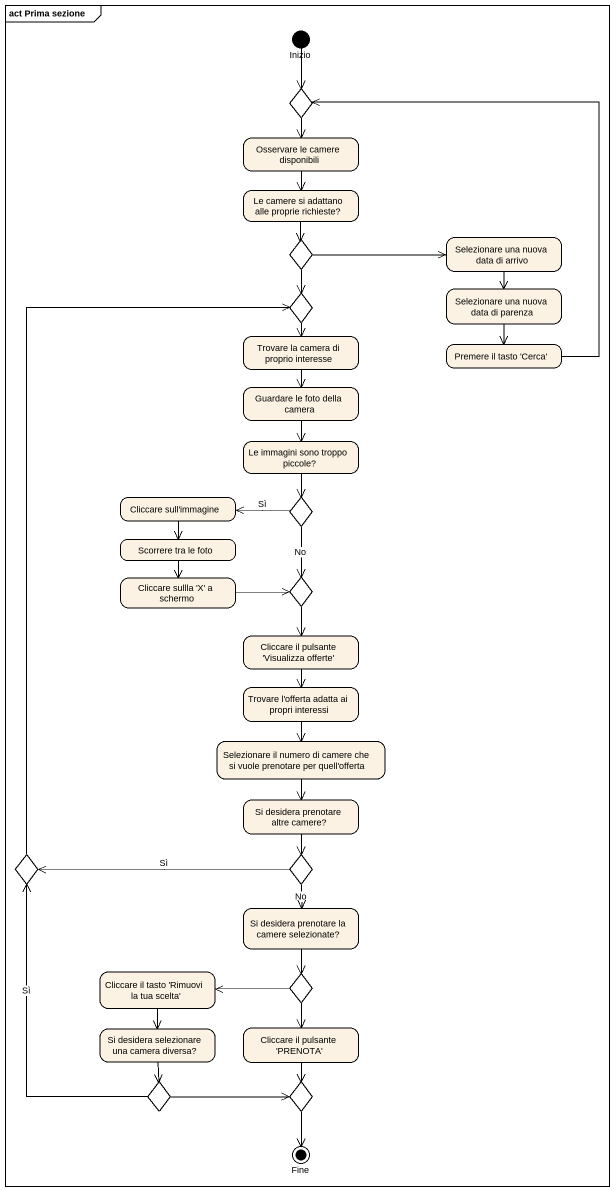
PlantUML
@startuml
mainframe act Prima sezione
hide empty description
state Inizio <<start>>
state choice1 <<choice>>
state "Osservare le camere disponibili" as Osservare_le_camere
state "Le camere si adattano alle proprie richieste?" as Le_camere_si_adattano_alle
state choice2 <<choice>>
state "Selezionare una nuova data di arrivo" as Selezionare_una_nuova_data
state choice3 <<choice>>
state "Selezionare una nuova data di parenza" as Selezionare_una_nuova_data_2
state "Trovare la camera di proprio interesse" as Trovare_la_camera_di
state "Premere il tasto 'Cerca'" as Premere_il_tasto_Cerca
state "Guardare le foto della camera" as Guardare_le_foto_della
state "Le immagini sono troppo piccole?" as Le_immagini_sono_troppo
state "Cliccare sull'immagine" as Cliccare_sull_immagine
state choice4 <<choice>>
state "Scorrere tra le foto" as Scorrere_tra_le_foto
state "Cliccare sullla 'X' a schermo" as Cliccare_sullla_X_a_schermo
state choice5 <<choice>>
state "Cliccare il pulsante 'Visualizza offerte'" as Cliccare_il_pulsante
state "Trovare l'offerta adatta ai propri interessi" as Trovare_l_offerta_adatta_ai
state "Selezionare il numero di camere che si vuole prenotare per quell'offerta" as Selezionare_il_numero_di
state "Si desidera prenotare altre camere?" as Si_desidera_prenotare_altre
state choice6 <<choice>>
state choice7 <<choice>>
state "Si desidera prenotare la camere selezionate?" as Si_desidera_prenotare_la
state "Cliccare il tasto 'Rimuovi la tua scelta'" as Cliccare_il_tasto_Rimuovi
state choice8 <<choice>>
state "Si desidera selezionare una camera diversa?" as Si_desidera_selezionare_una
state "Cliccare il pulsante 'PRENOTA'" as Cliccare_il_pulsante_PRENOTA
state choice9 <<choice>>
state choice10 <<choice>>
state Fine <<end>>
Inizio --> choice1
choice1 --> Osservare_le_camere
Osservare_le_camere --> Le_camere_si_adattano_alle
Le_camere_si_adattano_alle --> choice2
choice2 -right-> Selezionare_una_nuova_data
choice2 --> choice3
Selezionare_una_nuova_data --> Selezionare_una_nuova_data_2
choice3 --> Trovare_la_camera_di
Selezionare_una_nuova_data_2 --> Premere_il_tasto_Cerca
Trovare_la_camera_di --> Guardare_le_foto_della
Premere_il_tasto_Cerca -up-> choice1
Guardare_le_foto_della --> Le_immagini_sono_troppo
Le_immagini_sono_troppo --> choice4
Cliccare_sull_immagine --> Scorrere_tra_le_foto
choice4 -left-> Cliccare_sull_immagine : Sì
choice4 --> choice5 : No
Scorrere_tra_le_foto --> Cliccare_sullla_X_a_schermo
Cliccare_sullla_X_a_schermo -right-> choice5
choice5 --> Cliccare_il_pulsante
Cliccare_il_pulsante --> Trovare_l_offerta_adatta_ai
Trovare_l_offerta_adatta_ai --> Selezionare_il_numero_di
Selezionare_il_numero_di --> Si_desidera_prenotare_altre
Si_desidera_prenotare_altre --> choice7
choice6 -up-> choice3
choice7 -left-> choice6 : Sì
choice7 --> Si_desidera_prenotare_la : No
Si_desidera_prenotare_la --> choice8
Cliccare_il_tasto_Rimuovi --> Si_desidera_selezionare_una
choice8 -left-> Cliccare_il_tasto_Rimuovi
choice8 --> Cliccare_il_pulsante_PRENOTA
Si_desidera_selezionare_una --> choice9
Cliccare_il_pulsante_PRENOTA --> choice10
choice9 -up-> choice6 : Sì
choice9 -right-> choice10
choice10 --> Fine
@enduml
